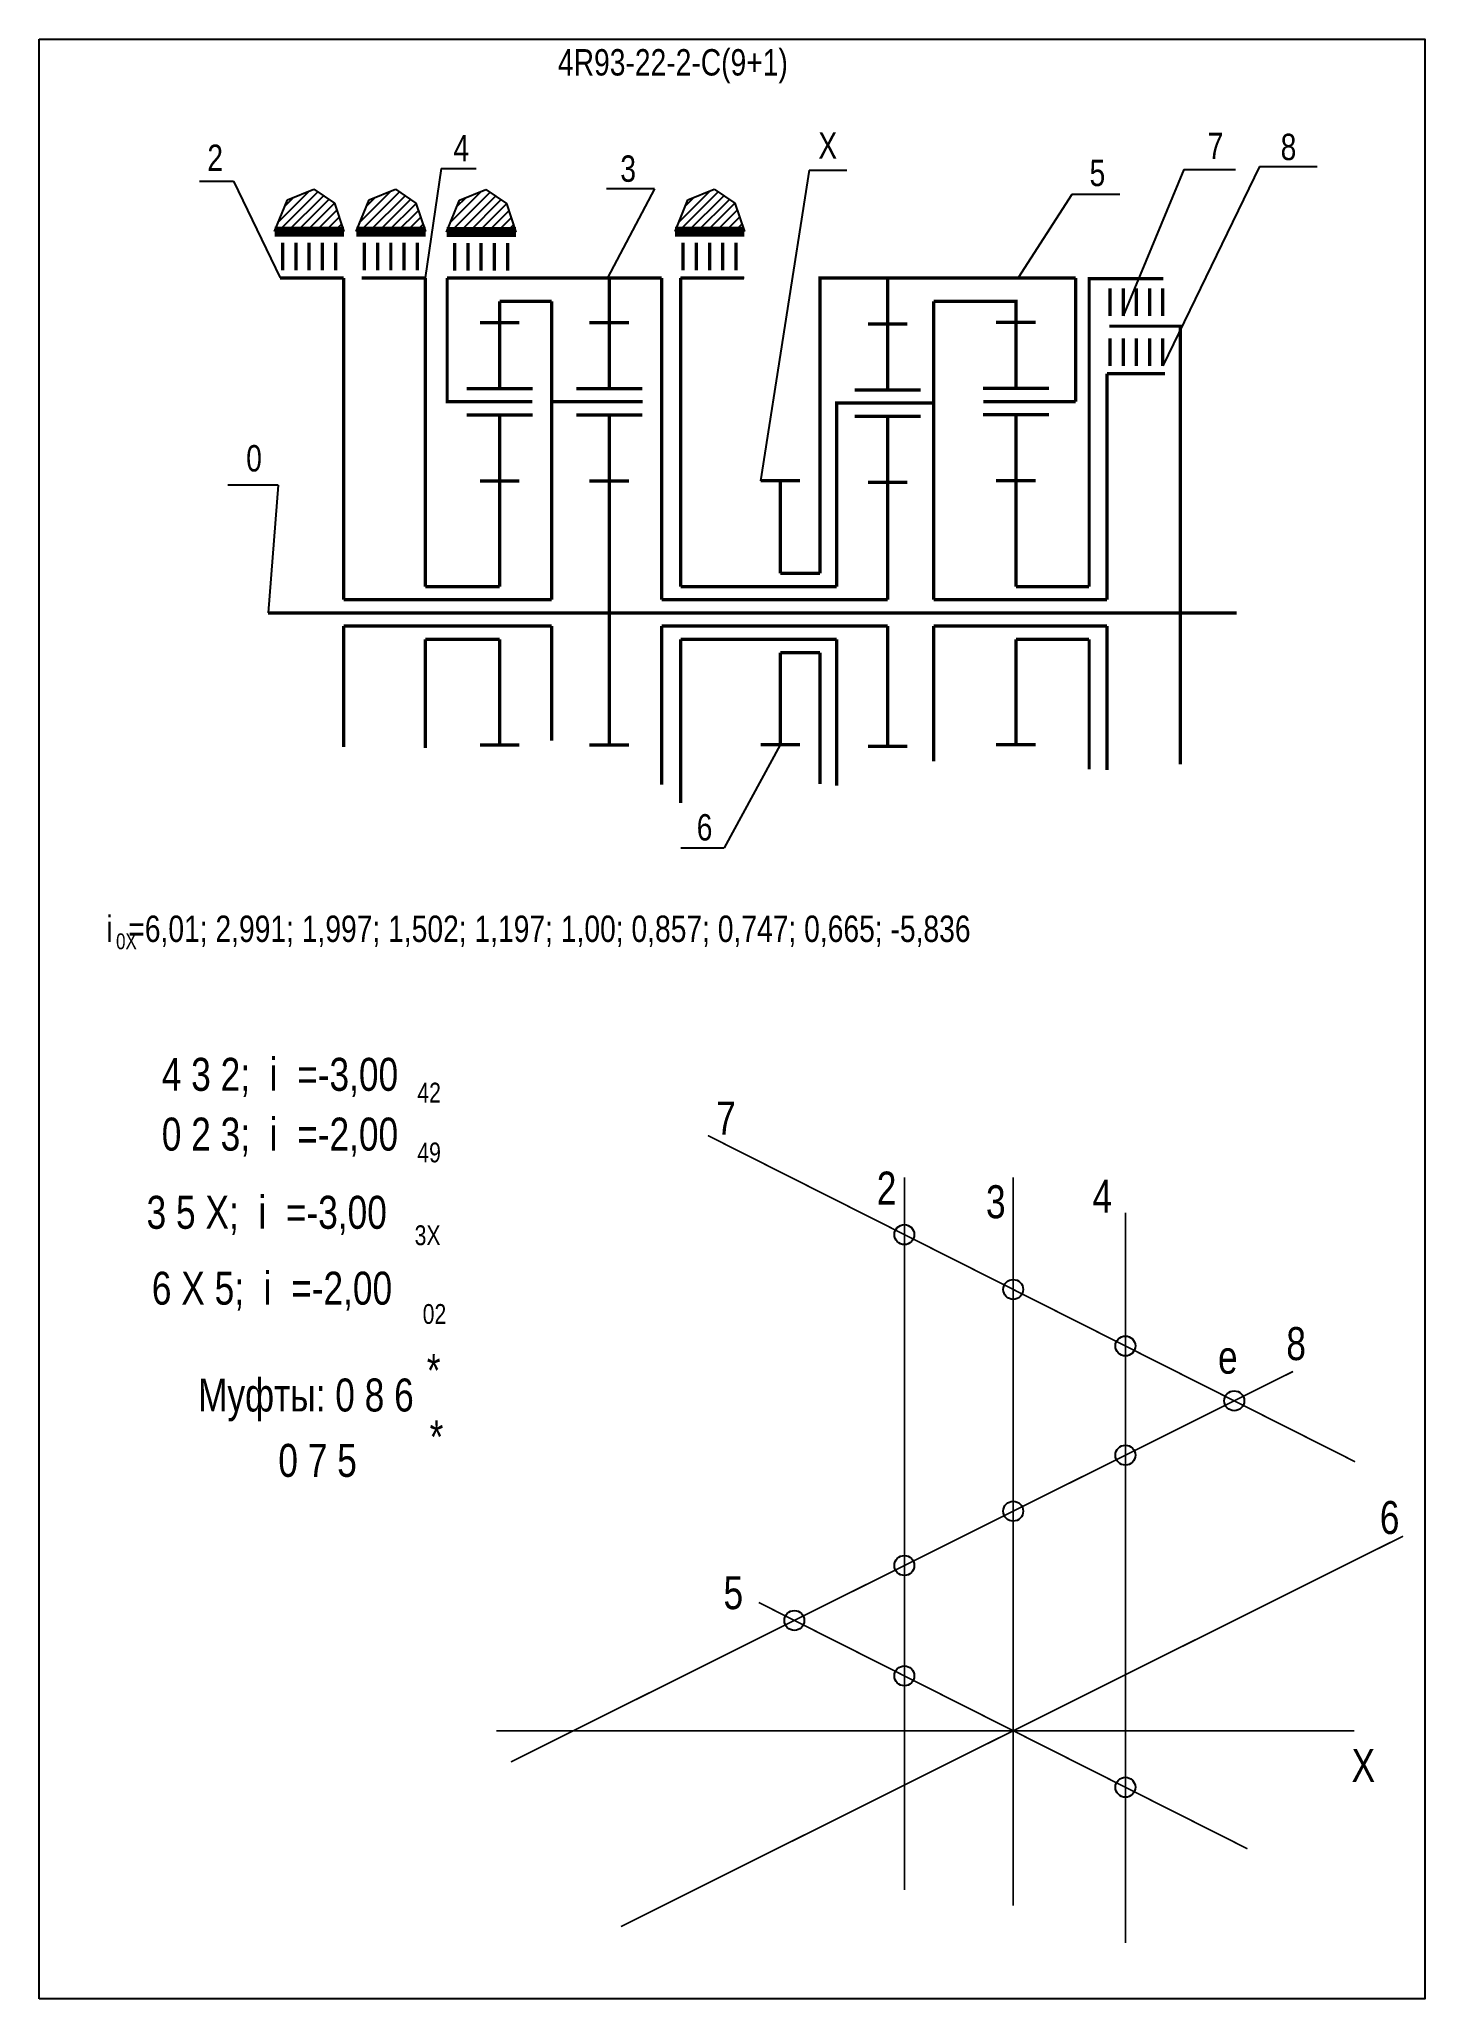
# Model space of a CAD drawing. Extents: x -352 to -142, y 153 to 450.
import ezdxf

# ---------------------------------------------------------------- set-up
doc = ezdxf.new("R2010")
doc.units = 0
doc.header["$LTSCALE"] = 15
doc.layers.get('DEFPOINTS').update_dxf_attribs({"linetype": 'CONTINUOUS'})
doc.layers.add('DIM', color=92, linetype='CONTINUOUS')
doc.layers.add('MAIN', color=5, linetype='CONTINUOUS')
doc.styles.add('AMK', font='amk.shx', dxfattribs={"width": 0.8})

msp = doc.modelspace()

# ---------------------------------------------------------------- hatches: boundary and pattern name
at = {"layer": 'DIM'}
h = msp.add_hatch(dxfattribs=at)
h.set_pattern_fill('_USER', color=0, angle=45, style=0, pattern_type=0)
h.set_pattern_definition([(45, (-64.5113, -4.9971), (-0.7071068, 0.7071068), [])])
h.paths.add_polyline_path([(-314.81, 425.52), (-316.75, 420.7), (-306.25, 420.7), (-307.7, 425.02), (-310.82, 427.14)])
h = msp.add_hatch(dxfattribs=at)
h.set_pattern_fill('_USER', color=0, angle=45, style=0, pattern_type=0)
h.set_pattern_definition([(45, (-52.1363, -4.9971), (-0.7071068, 0.7071068), [])])
h.paths.add_polyline_path([(-302.43, 425.52), (-304.38, 420.7), (-293.88, 420.7), (-295.33, 425.02), (-298.44, 427.14)])
h = msp.add_hatch(dxfattribs=at)
h.set_pattern_fill('_USER', color=0, angle=45, style=0, pattern_type=0)
h.set_pattern_definition([(45, (-38.438, -5.0666), (-0.7071068, 0.7071068), [])])
h.paths.add_polyline_path([(-288.73, 425.45), (-290.68, 420.63), (-280.18, 420.63), (-281.63, 424.95), (-284.75, 427.07)])
h = msp.add_hatch(dxfattribs=at)
h.set_pattern_fill('_USER', color=0, angle=45, style=0, pattern_type=0)
h.set_pattern_definition([(45, (-3.8203, -4.9971), (-0.7071068, 0.7071068), [])])
h.paths.add_polyline_path([(-254.12, 425.52), (-256.06, 420.7), (-245.56, 420.7), (-247.01, 425.02), (-250.13, 427.14)])

# ---------------------------------------------------------------- linework, layer by layer
at = {"layer": 'DEFPOINTS', "const_width": 0.25}
for points in [[(-152.99, 234.26), (-251.08, 283.7)], [(-221.31, 169.35), (-221.31, 277.39)], [(-204.81, 166.99), (-204.81, 277.35)], [(-187.81, 161.3), (-187.81, 271.99)], [(-280.93, 188.77), (-162.39, 247.95)], [(-169.32, 175.61), (-243.37, 212.93)], [(-283.13, 193.5), (-153.13, 193.5)]]:
    msp.add_lwpolyline(points, dxfattribs=at)
at = {"layer": 'DEFPOINTS', "color": 1, "const_width": 0.25}
msp.add_lwpolyline([(-264.26, 163.82), (-145.72, 222.99)], dxfattribs=at)
at = {"layer": 'DEFPOINTS'}
for centre in [(-221.31, 268.69), (-204.81, 260.38), (-187.81, 251.81), (-171.31, 243.5), (-187.81, 235.26), (-204.81, 226.77), (-221.31, 218.54), (-237.98, 210.21), (-221.31, 201.81), (-187.81, 184.93)]:
    msp.add_circle(centre, 1.51, dxfattribs=at)
at = {"layer": 'DIM', "color": 0}
for p, q in [((-328.16, 428.35), (-322.98, 428.35)), ((-322.98, 428.35), (-315.92, 413.69)), ((-291.53, 430.25), (-293.91, 413.69)), ((-291.53, 430.25), (-286.19, 430.25)), ((-235.74, 430.02), (-243.11, 382.94)), ((-235.74, 430.02), (-230.01, 430.02)), ((-178.96, 430.12), (-188.14, 407.92)), ((-167.47, 430.58), (-182.14, 400.35)), ((-178.96, 430.12), (-171.13, 430.12)), ((-167.47, 430.58), (-158.77, 430.58)), ((-316.75, 420.7), (-314.81, 425.52)), ((-314.81, 425.52), (-310.82, 427.14)), ((-310.82, 427.14), (-307.7, 425.02)), ((-307.7, 425.02), (-306.25, 420.7)), ((-304.38, 420.7), (-302.43, 425.52)), ((-302.43, 425.52), (-298.44, 427.14)), ((-298.44, 427.14), (-295.33, 425.02)), ((-295.33, 425.02), (-293.88, 420.7)), ((-290.68, 420.63), (-288.73, 425.45)), ((-288.73, 425.45), (-284.75, 427.07)), ((-284.75, 427.07), (-281.63, 424.95)), ((-281.63, 424.95), (-280.18, 420.63)), ((-259.18, 427.21), (-266.44, 427.21)), ((-259.18, 427.21), (-266.3, 413.71)), ((-256.06, 420.7), (-254.12, 425.52)), ((-254.12, 425.52), (-250.13, 427.14)), ((-250.13, 427.14), (-247.01, 425.02)), ((-247.01, 425.02), (-245.56, 420.7)), ((-195.93, 426.32), (-204.07, 413.69)), ((-188.67, 426.32), (-195.93, 426.32)), ((-306.29, 413.69), (-315.92, 413.69)), ((-293.91, 413.69), (-303.54, 413.69)), ((-245.6, 413.69), (-255.23, 413.69)), ((-316.23, 382.28), (-323.84, 382.28)), ((-316.23, 382.28), (-317.73, 362.91)), ((-223.84, 358.91), (-223.84, 358.91)), ((-240.11, 342.94), (-248.62, 327.29)), ((-255.19, 327.29), (-248.62, 327.29))]:
    msp.add_line(p, q, dxfattribs=at)
at = {"layer": 'DIM', "color": 0, "const_width": 0.5}
for points in [[(-306.29, 413.69), (-315.92, 413.69)], [(-306.29, 413.69), (-306.29, 364.91)], [(-293.91, 413.69), (-303.54, 413.69)], [(-293.91, 366.91), (-293.91, 413.69)], [(-287.44, 394.91), (-290.6, 394.91), (-290.6, 413.69)], [(-258.09, 413.69), (-290.6, 413.69)], [(-258.09, 413.69), (-258.09, 364.91)], [(-245.6, 413.69), (-255.23, 413.69)], [(-255.23, 413.69), (-255.23, 366.91)], [(-223.84, 413.69), (-234.08, 413.69), (-234.08, 368.91)], [(-223.84, 413.69), (-195.34, 413.69)], [(-195.34, 413.69), (-195.34, 394.94)], [(-182.05, 413.57), (-193.3, 413.57), (-193.3, 366.91)], [(-282.64, 410.15), (-274.77, 410.15)], [(-274.77, 410.15), (-274.77, 364.91)], [(-216.85, 410.15), (-204.41, 410.15)], [(-216.85, 410.15), (-216.85, 394.71)], [(-190.22, 406.37), (-179.5, 406.37), (-179.5, 339.94)], [(-181.79, 399.18), (-190.6, 399.18)], [(-190.6, 399.18), (-190.6, 364.91)], [(-228.51, 394.71), (-231.58, 394.71), (-231.58, 366.91)], [(-216.85, 394.71), (-216.85, 364.91)], [(-240.11, 368.91), (-234.08, 368.91)], [(-255.23, 366.91), (-231.58, 366.91)], [(-204.41, 366.91), (-193.3, 366.91)], [(-317.73, 362.91), (-170.95, 362.91)], [(-306.29, 364.91), (-274.77, 364.91)], [(-258.09, 364.91), (-223.84, 364.91)], [(-216.85, 364.91), (-190.6, 364.91)], [(-306.29, 360.91), (-274.77, 360.91)], [(-306.29, 360.91), (-306.29, 342.57)], [(-274.77, 360.91), (-274.77, 343.56)], [(-258.09, 360.91), (-223.84, 360.91)], [(-258.09, 360.91), (-258.09, 336.87)], [(-216.85, 360.91), (-190.6, 360.91)], [(-216.85, 360.91), (-216.85, 340.41)], [(-190.6, 360.91), (-190.6, 339.08)], [(-293.91, 358.91), (-293.91, 342.42)], [(-255.23, 358.91), (-231.58, 358.91)], [(-255.23, 358.91), (-255.23, 334.11)], [(-240.11, 356.91), (-234.08, 356.91)], [(-234.08, 356.91), (-234.08, 336.99)], [(-231.58, 358.91), (-231.58, 336.72)], [(-204.41, 358.91), (-193.3, 358.91)], [(-193.3, 358.91), (-193.3, 339.23)]]:
    msp.add_lwpolyline(points, dxfattribs=at)
at = {"layer": 'DIM', "color": 0}
for points in [[(-293.91, 366.91, 0.5, 0.5, 0), (-282.64, 366.91, 0.5, 0.5, 0)], [(-293.91, 358.91, 0.5, 0.5, 0), (-282.64, 358.91, 0.5, 0.5, 0)]]:
    msp.add_lwpolyline(points, format="xyseb", dxfattribs=at)
at = {"layer": 'MAIN'}
for points in [[(-352.43, 152.87), (-352.43, 449.87)], [(-352.43, 449.87), (-142.43, 449.87), (-142.43, 152.87), (-352.43, 152.87)]]:
    msp.add_lwpolyline(points, dxfattribs=at)
at = {"layer": 'MAIN', "color": 0}
for points, const_width in [([(-316.75, 420.7), (-306.25, 420.7)], 1.5), ([(-307.52, 419.05), (-307.52, 414.85)], 0.5), ([(-304.38, 420.7), (-293.88, 420.7)], 1.5), ([(-295.14, 419.05), (-295.14, 414.85)], 0.5), ([(-290.68, 420.63), (-280.18, 420.63)], 1.5), ([(-281.45, 418.98), (-281.45, 414.78)], 0.5), ([(-256.06, 420.7), (-245.56, 420.7)], 1.5), ([(-246.83, 419.05), (-246.83, 414.85)], 0.5), ([(-266.03, 406.91), (-266.03, 413.69)], 0.5), ([(-223.84, 406.71), (-223.84, 413.69)], 0.5), ([(-282.64, 406.91), (-282.64, 410.15)], 0.5), ([(-204.41, 396.94), (-204.41, 410.39)], 0.5), ([(-182.14, 412.12), (-182.14, 407.92)], 0.5), ([(-282.64, 406.91), (-285.64, 406.91)], 0.5), ([(-282.64, 396.91), (-282.64, 406.91)], 0.5), ([(-282.64, 406.91), (-279.64, 406.91)], 0.5), ([(-266.03, 406.91), (-269.03, 406.91)], 0.5), ([(-266.03, 396.91), (-266.03, 406.91)], 0.5), ([(-266.03, 406.91), (-263.03, 406.91)], 0.5), ([(-223.84, 406.71), (-226.84, 406.71)], 0.5), ([(-223.84, 396.71), (-223.84, 406.71)], 0.5), ([(-223.84, 406.71), (-220.84, 406.71)], 0.5), ([(-204.41, 406.94), (-207.41, 406.94)], 0.5), ([(-204.41, 406.94), (-201.41, 406.94)], 0.5), ([(-182.14, 404.55), (-182.14, 400.35)], 0.5), ([(-277.69, 394.91), (-287.44, 394.91)], 0.5), ([(-260.96, 394.91), (-274.77, 394.91)], 0.5), ([(-195.34, 394.94), (-209.32, 394.94)], 0.5), ([(-282.64, 392.91), (-287.64, 392.91)], 0.5), ([(-282.64, 382.91), (-282.64, 392.91), (-277.64, 392.91)], 0.5), ([(-266.03, 392.91), (-271.03, 392.91)], 0.5), ([(-266.03, 382.91), (-266.03, 392.91), (-261.03, 392.91)], 0.5), ([(-223.84, 392.71), (-228.84, 392.71)], 0.5), ([(-216.85, 394.71), (-228.51, 394.71)], 0.5), ([(-223.84, 382.71), (-223.84, 392.71), (-218.84, 392.71)], 0.5), ([(-204.41, 392.94), (-209.41, 392.94)], 0.5), ([(-204.41, 382.94), (-204.41, 392.94), (-199.41, 392.94)], 0.5), ([(-282.64, 382.91), (-285.64, 382.91)], 0.5), ([(-282.64, 366.91), (-282.64, 382.91)], 0.5), ([(-282.64, 382.91), (-279.64, 382.91)], 0.5), ([(-266.03, 382.91), (-269.03, 382.91)], 0.5), ([(-266.03, 362.91), (-266.03, 382.91)], 0.5), ([(-266.03, 382.91), (-263.03, 382.91)], 0.5), ([(-240.11, 382.94), (-243.11, 382.94)], 0.5), ([(-240.11, 368.91), (-240.11, 382.94)], 0.5), ([(-240.11, 382.94), (-237.11, 382.94)], 0.5), ([(-204.41, 382.94), (-207.41, 382.94)], 0.5), ([(-204.41, 366.91), (-204.41, 382.94)], 0.5), ([(-204.41, 382.94), (-201.41, 382.94)], 0.5), ([(-223.84, 382.71), (-226.84, 382.71)], 0.5), ([(-223.84, 364.91), (-223.84, 382.71)], 0.5), ([(-223.84, 382.71), (-220.84, 382.71)], 0.5), ([(-266.03, 362.91), (-266.03, 342.91)], 0.5), ([(-223.84, 360.91), (-223.84, 342.71)], 0.5), ([(-282.64, 358.91), (-282.64, 342.91)], 0.5), ([(-240.11, 356.91), (-240.11, 342.94)], 0.5), ([(-204.41, 358.91), (-204.41, 342.94)], 0.5), ([(-282.64, 342.91), (-285.64, 342.91)], 0.5), ([(-282.64, 342.91), (-279.64, 342.91)], 0.5), ([(-266.03, 342.91), (-269.03, 342.91)], 0.5), ([(-266.03, 342.91), (-263.03, 342.91)], 0.5), ([(-240.11, 342.94), (-243.11, 342.94)], 0.5), ([(-240.11, 342.94), (-237.11, 342.94)], 0.5), ([(-223.84, 342.71), (-226.84, 342.71)], 0.5), ([(-223.84, 342.71), (-220.84, 342.71)], 0.5), ([(-204.41, 342.94), (-207.41, 342.94)], 0.5), ([(-204.41, 342.94), (-201.41, 342.94)], 0.5)]:
    msp.add_lwpolyline(points, dxfattribs=dict(at, const_width=const_width))
for points in [[(-315.52, 419.05, 0.5, 0.5, 0), (-315.52, 414.85, 0.5, 0.5, 0)], [(-313.52, 419.05, 0.5, 0.5, 0), (-313.52, 414.85, 0.5, 0.5, 0)], [(-311.52, 419.05, 0.5, 0.5, 0), (-311.52, 414.85, 0.5, 0.5, 0)], [(-309.52, 419.05, 0.5, 0.5, 0), (-309.52, 414.85, 0.5, 0.5, 0)], [(-303.14, 419.05, 0.5, 0.5, 0), (-303.14, 414.85, 0.5, 0.5, 0)], [(-301.14, 419.05, 0.5, 0.5, 0), (-301.14, 414.85, 0.5, 0.5, 0)], [(-299.14, 419.05, 0.5, 0.5, 0), (-299.14, 414.85, 0.5, 0.5, 0)], [(-297.14, 419.05, 0.5, 0.5, 0), (-297.14, 414.85, 0.5, 0.5, 0)], [(-289.45, 418.98, 0.5, 0.5, 0), (-289.45, 414.78, 0.5, 0.5, 0)], [(-287.45, 418.98, 0.5, 0.5, 0), (-287.45, 414.78, 0.5, 0.5, 0)], [(-285.45, 418.98, 0.5, 0.5, 0), (-285.45, 414.78, 0.5, 0.5, 0)], [(-283.45, 418.98, 0.5, 0.5, 0), (-283.45, 414.78, 0.5, 0.5, 0)], [(-254.85, 419.05, 0.5, 0.5, 0), (-254.85, 414.85, 0.5, 0.5, 0)], [(-252.83, 419.05, 0.5, 0.5, 0), (-252.83, 414.85, 0.5, 0.5, 0)], [(-250.83, 419.05, 0.5, 0.5, 0), (-250.83, 414.85, 0.5, 0.5, 0)], [(-248.83, 419.05, 0.5, 0.5, 0), (-248.83, 414.85, 0.5, 0.5, 0)], [(-190.14, 412.12, 0.5, 0.5, 0), (-190.14, 407.92, 0.5, 0.5, 0)], [(-188.14, 412.12, 0.5, 0.5, 0), (-188.14, 407.92, 0.5, 0.5, 0)], [(-186.14, 412.12, 0.5, 0.5, 0), (-186.14, 407.92, 0.5, 0.5, 0)], [(-184.14, 412.12, 0.5, 0.5, 0), (-184.14, 407.92, 0.5, 0.5, 0)], [(-190.14, 404.55, 0.5, 0.5, 0), (-190.14, 400.35, 0.5, 0.5, 0)], [(-188.14, 404.55, 0.5, 0.5, 0), (-188.14, 400.35, 0.5, 0.5, 0)], [(-186.14, 404.55, 0.5, 0.5, 0), (-186.14, 400.35, 0.5, 0.5, 0)], [(-184.14, 404.55, 0.5, 0.5, 0), (-184.14, 400.35, 0.5, 0.5, 0)], [(-277.64, 396.91, 0.5, 0.5, 0), (-287.64, 396.91, 0.5, 0.5, 0)], [(-261.03, 396.91, 0.5, 0.5, 0), (-271.03, 396.91, 0.5, 0.5, 0)], [(-218.84, 396.71, 0.5, 0.5, 0), (-228.84, 396.71, 0.5, 0.5, 0)], [(-199.41, 396.94, 0.5, 0.5, 0), (-209.41, 396.94, 0.5, 0.5, 0)]]:
    msp.add_lwpolyline(points, format="xyseb", dxfattribs=at)

# ---------------------------------------------------------------- texts
at = {"layer": 'DIM', "color": 0, "style": 'AMK', "width": 0.8}
for s, height, p in [('4R93-22-2-C(9+1)', 4, (-273.81, 444.36)), ('2', 4, (-326.95, 429.89)), ('4', 4, (-289.65, 431.36)), ('X', 4, (-234.35, 431.74)), ('7', 4, (-175.34, 431.7)), ('8', 4, (-164.28, 431.54)), ('3', 4, (-264.36, 428.25)), ('5', 4, (-193.24, 427.6)), ('0', 4, (-321.06, 384.35)), ('6', 4, (-252.78, 328.42)), ('i  =6,01; 2,991; 1,997; 1,502; 1,197; 1,00; 0,857; 0,747; 0,665; -5,836', 4, (-342.25, 313.04)), ('0X', 2.4, (-340.78, 311.94)), ('    4 3 2;  i  =-3,00', 5, (-339.8, 290.48)), ('42', 3, (-295.12, 288.71)), ('7', 5, (-249.83, 283.86)), ('    0 2 3;  i  =-2,00', 5, (-339.8, 281.42)), ('49', 3, (-295.12, 279.64)), ('2', 5, (-225.49, 273.24)), ('3', 5, (-208.94, 271.17)), ('4', 5, (-192.8, 272)), ('     3 5 X;  i  =-3,00', 5, (-343.59, 269.57)), ('3X', 3, (-295.53, 267.09)), ('     6 X 5;  i  =-2,00', 5, (-342.79, 258.07)), ('02', 3, (-294.31, 255.16)), ('8', 5, (-163.42, 249.67)), ('*', 5, (-293.69, 245.61)), ('e', 5, (-173.77, 247.61)), ('Муфты: 0 8 6', 5, (-328.36, 241.88)), ('*', 5, (-293.26, 235.54)), ('       0 7 5', 5, (-326.59, 231.97)), ('6', 5, (-149.25, 223.32)), ('5', 5, (-248.72, 211.92)), ('X', 5, (-153.53, 185.74))]:
    msp.add_text(s, height=height, dxfattribs=at).set_placement(p)

doc.saveas('drawing.dxf')
